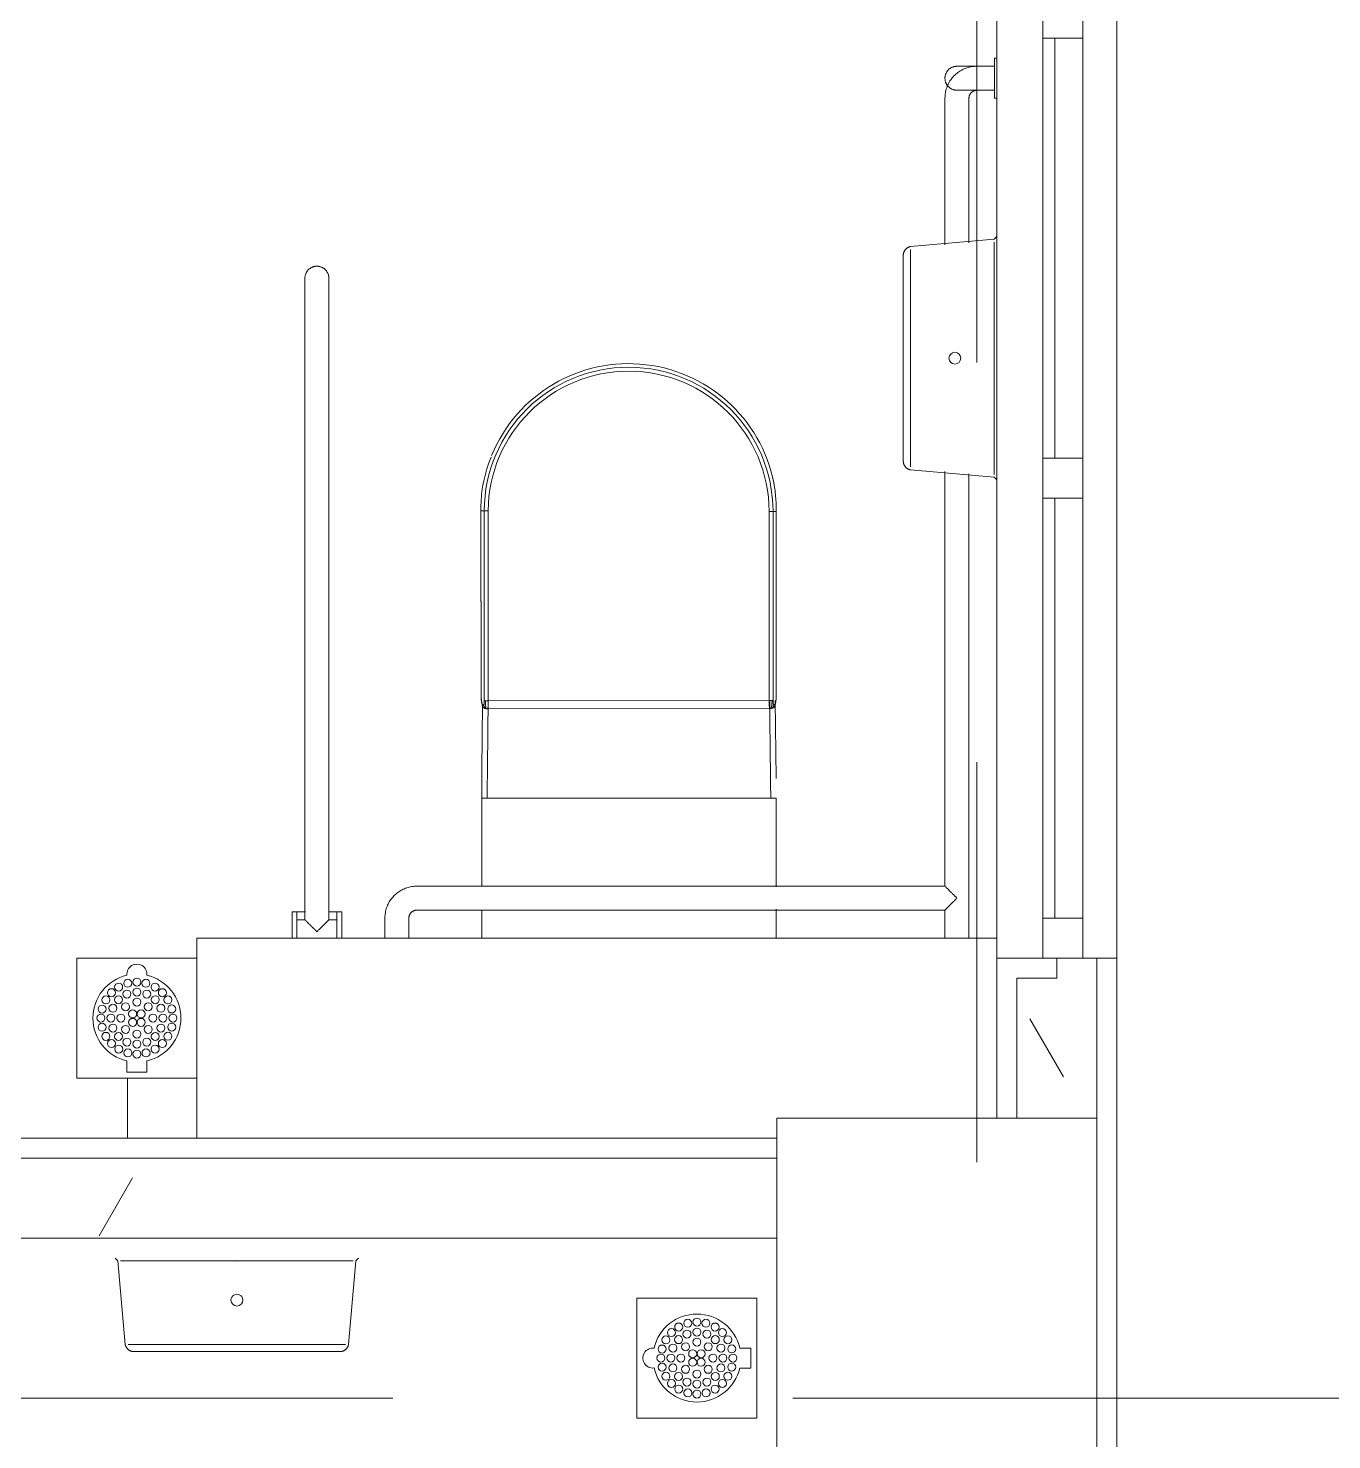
# Model space of a CAD drawing. Header units: millimetres. Extents: x 50620 to 404449, y -131543 to 97.
# Drawn here: x 325926 to 327556, y -113250 to -111486 of the extents above; entities that cross this region are included whole.
import ezdxf

# ---------------------------------------------------------------- set-up
doc = ezdxf.new("R2010")
doc.units = ezdxf.units.MM
doc.linetypes.add('IDA - Grid Line', pattern=[3500, 2000, -500, 500, -500])
for name, color, linetype, lineweight in [('A-_FLOR----_E', 8, 'Continuous', 9), ('A-_FLORPATT_H-1', 8, 'Continuous', 9), ('A-_FURT----_E', 8, 'Continuous', 9), ('A-_GENM----_M', 8, 'Continuous', 9), ('A-_GENM----_M-4', 8, 'Continuous', 9), ('A-_WALL----_E', 8, 'Continuous', 9), ('A-_WALL----_E-1', 8, 'Continuous', 18), ('A-_WALL----_H-2', 8, 'Continuous', 9), ('A-_WALLPRTN_E', 8, 'Continuous', 9), ('A-_WALLPRTN_E-1', 8, 'Continuous', 18), ('A-_WIND----_E', 8, 'Continuous', 9), ('M-_ARCHI', 8, 'Continuous', 5), ('M-_SANIFIXR_E', 8, 'Continuous', 9), ('S-_COLN----_E', 8, 'Continuous', 5), ('S-_COLN----_E-1', 8, 'Continuous', 5)]:
    doc.layers.add(name, color=color, linetype=linetype, lineweight=lineweight)
doc.layers.add('S-_ANOTGRID_E-1', color=9, linetype='IDA - Grid Line', lineweight=5, true_color=0x808080)
pattern_1 = [(6e-11, (102886.37, 38752.37), (1016, 254), [83.82, -678.18, 83.82, -678.18, -4064]), (6e-11, (102886.37, 38752.37), (1016, 254), [-1524, 83.82, -1440.18, 83.82, -678.18, -1778]), (6e-11, (102886.37, 38752.37), (1016, 254), [-3810, 83.82, -424.18, 83.82, -1186.18]), (120, (103267.37, 38879.37), (-727.97045, 752.8818), [83.82, -678.18, 83.82, -678.18, -4064]), (120, (103267.37, 38879.37), (-727.97045, 752.8818), [-1524, 83.82, -1440.18, 83.82, -678.18, -1778]), (120, (103267.37, 38879.37), (-727.97045, 752.8818), [-3810, 83.82, -424.18, 83.82, -1186.18]), (240, (103394.37, 39387.37), (-288.02955, -1006.8818), [83.82, -678.18, 83.82, -678.18, -4064]), (240, (103394.37, 39387.37), (-288.02955, -1006.8818), [-1524, 83.82, -1440.18, 83.82, -678.18, -1778]), (240, (103394.37, 39387.37), (-288.02955, -1006.8818), [-3810, 83.82, -424.18, 83.82, -1186.18])]

# ---------------------------------------------------------------- blocks, each defined once
blk = doc.blocks.new('IDA - Toilet Roll Holder - Jumbo - IDA - Toilet Roll Holder - Jumbo-V105-BLK 2 2ND STOREY PLAN')
at = {"layer": 'A-_FURT----_E'}
for p, q in [((0, 0), (0, 0)), ((0, 0), (0, 0)), ((-152.2, 0), (-148.7, -3.5)), ((-148.7, -3.5), (-139.5, -107.9)), ((0, -3.5), (-145.3, -3.5)), ((-136.8, -3), (-136.8, -3)), ((-60.5, -3.5), (0, -3.5)), ((0, -3.5), (60.5, -3.5)), ((145.2, -3.5), (0, -3.5)), ((136.8, -3), (136.8, -3)), ((139.5, -107.9), (148.7, -3.5)), ((148.7, -3.5), (152.2, 0)), ((-135.8, -107.9), (0, -107.9)), ((0, -107.9), (135.8, -107.9))]:
    blk.add_line(p, q, dxfattribs=at)
at = {"layer": 'A-_FURT----_E', "flags": 128}
for points in [[(-128.8, -117), (-129.2, -117), (-129.6, -117), (-130.1, -116.9), (-130.5, -116.9), (-130.9, -116.8), (-131.4, -116.7), (-131.8, -116.6), (-132.2, -116.4), (-132.6, -116.3), (-133, -116.1), (-133.4, -116), (-133.8, -115.8), (-134.2, -115.6), (-134.6, -115.3), (-134.9, -115.1), (-135.3, -114.8), (-135.6, -114.6), (-136, -114.3), (-136.3, -114), (-136.6, -113.7), (-136.9, -113.4), (-137.2, -113), (-137.5, -112.7), (-137.7, -112.3), (-138, -112), (-138.2, -111.6), (-138.4, -111.2), (-138.6, -110.8), (-138.8, -110.4), (-139, -110), (-139.1, -109.6), (-139.2, -109.2), (-139.4, -108.8), (-139.5, -108.3), (-139.5, -107.9)], [(0, -117), (-5.1, -117), (-10.3, -117), (-15.4, -117), (-20.5, -117), (-25.6, -117), (-30.6, -117), (-35.6, -117), (-40.5, -117), (-45.4, -117), (-50.1, -117), (-54.8, -117), (-59.5, -117), (-64, -117), (-68.4, -117), (-72.7, -117), (-76.9, -117), (-81, -117), (-84.9, -117), (-88.7, -117), (-92.4, -117), (-95.9, -117), (-99.2, -117), (-102.4, -117), (-105.5, -117), (-108.3, -117), (-111, -117), (-113.6, -117), (-115.9, -117), (-118, -117), (-120, -117), (-121.8, -117), (-123.3, -117), (-124.7, -117), (-125.9, -117), (-126.9, -117), (-127.7, -117), (-128.2, -117), (-128.6, -117), (-128.7, -117), (-128.8, -117)], [(-128.8, -117), (-128.6, -117), (-128.3, -117), (-127.8, -117), (-127.1, -117), (-126.2, -117), (-125.1, -117), (-123.7, -117), (-122.2, -117), (-120.5, -117), (-118.6, -117), (-116.5, -117), (-114.2, -117), (-111.7, -117), (-109.1, -117), (-106.3, -117), (-103.3, -117), (-100.1, -117), (-96.8, -117), (-93.3, -117), (-89.7, -117), (-85.9, -117), (-82, -117), (-78, -117), (-73.8, -117), (-69.6, -117), (-65.2, -117), (-60.7, -117), (-56.1, -117), (-51.4, -117), (-46.7, -117), (-41.8, -117), (-36.9, -117), (-32, -117), (-26.9, -117), (-21.9, -117), (-16.8, -117), (-11.7, -117), (-6.5, -117), (-1.4, -117), (0, -117)], [(0, -117), (5.1, -117), (10.3, -117), (15.4, -117), (20.5, -117), (25.6, -117), (30.6, -117), (35.6, -117), (40.5, -117), (45.4, -117), (50.1, -117), (54.8, -117), (59.5, -117), (64, -117), (68.4, -117), (72.7, -117), (76.9, -117), (81, -117), (84.9, -117), (88.7, -117), (92.4, -117), (95.9, -117), (99.2, -117), (102.4, -117), (105.5, -117), (108.3, -117), (111, -117), (113.6, -117), (115.9, -117), (118, -117), (120, -117), (121.8, -117), (123.3, -117), (124.7, -117), (125.9, -117), (126.9, -117), (127.7, -117), (128.2, -117), (128.6, -117), (128.7, -117), (128.8, -117)], [(128.8, -117), (128.6, -117), (128.3, -117), (127.8, -117), (127.1, -117), (126.2, -117), (125.1, -117), (123.7, -117), (122.2, -117), (120.5, -117), (118.6, -117), (116.5, -117), (114.2, -117), (111.7, -117), (109.1, -117), (106.3, -117), (103.3, -117), (100.1, -117), (96.8, -117), (93.3, -117), (89.7, -117), (85.9, -117), (82, -117), (78, -117), (73.8, -117), (69.6, -117), (65.2, -117), (60.7, -117), (56.1, -117), (51.4, -117), (46.7, -117), (41.8, -117), (36.9, -117), (32, -117), (26.9, -117), (21.9, -117), (16.8, -117), (11.7, -117), (6.5, -117), (1.4, -117), (0, -117)], [(139.5, -107.9), (139.5, -108.4), (139.4, -108.8), (139.2, -109.2), (139.1, -109.6), (138.9, -110.1), (138.8, -110.5), (138.6, -110.9), (138.4, -111.2), (138.2, -111.6), (137.9, -112), (137.7, -112.4), (137.4, -112.7), (137.2, -113.1), (136.9, -113.4), (136.6, -113.7), (136.3, -114), (135.9, -114.3), (135.6, -114.6), (135.3, -114.9), (134.9, -115.1), (134.5, -115.3), (134.2, -115.6), (133.8, -115.8), (133.4, -116), (133, -116.2), (132.6, -116.3), (132.2, -116.5), (131.7, -116.6), (131.3, -116.7), (130.9, -116.8), (130.5, -116.9), (130, -116.9), (129.6, -117), (129.1, -117), (128.8, -117)]]:
    blk.add_lwpolyline(points, dxfattribs=at)
at = {"layer": 'A-_FURT----_E'}
for start, end in [(360, 180), (180, 360)]:
    blk.add_arc((0, -52.6), 7.38, start, end, dxfattribs=at)
blk = doc.blocks.new('IDA_SaniSystem_Top - 250D x 50THK_1200HT-4714935-BLK 2 2ND STOREY PLAN')
at = {"layer": 'A-_GENM----_M'}
for p, q in [((544.7, 0), (-455.3, 0)), ((-455.3, 0), (-455.3, -250)), ((544.7, -225), (544.7, 0)), ((-455.3, -250), (269.7, -250))]:
    blk.add_line(p, q, dxfattribs=at)
blk = doc.blocks.new('WC- Wall Hung Handicap - IDA - WC- Wall Hung wo Tank 750-4714937-BLK 2 2ND STOREY PLAN')
at = {"layer": 'A-_GENM----_M'}
for p, q in [((184, 224.6), (183, 322.2)), ((-184, 200), (-184, 224.7)), ((-184, 200), (-177.2, 200)), ((-184, 200), (-184, 89.5)), ((-184, 200), (-184, 89.5)), ((-177.3, 200), (177.3, 200)), ((-120.5, 200), (-173.5, 200)), ((174.2, 200), (120.5, 200)), ((177.2, 200), (180.6, 200)), ((182, 200), (183.1, 200)), ((183.8, 200), (184, 200)), ((184, 200), (184, 89)), ((184, 200), (184, 89)), ((-184, 60.5), (-184, 25)), ((-184, 60.5), (-184, 25)), ((184, 61), (184, 25)), ((184, 61), (184, 25))]:
    blk.add_line(p, q, dxfattribs=at)
at = {"layer": 'A-_GENM----_M', "flags": 128}
for points in [[(-183.1, 318.1), (-183.9, 235.3), (-184, 224.6)], [(176, 321.9), (176.1, 306.7), (176.3, 288.9), (176.5, 271.1), (176.7, 253.3), (176.9, 235.6), (177, 217.8), (177.2, 200)], [(177.2, 200), (106.3, 200), (35.4, 200), (-35.4, 200), (-106.3, 200), (-177.2, 200)], [(-172.3, 200), (-167.5, 200), (-159.9, 200), (-149.5, 200), (-136.4, 200), (-120.5, 200)], [(120.5, 200), (136.4, 200), (149.5, 200), (159.9, 200), (167.5, 200), (172.3, 200)]]:
    blk.add_lwpolyline(points, dxfattribs=at)
at = {"layer": 'A-_GENM----_M'}
for points in [[(-176, 314.7), (-176, 317), (-176, 319.4), (-176, 321.7)], [(-182.5, 200), (-183, 200), (-183.7, 200), (-184, 200), (-184, 200)], [(181.5, 200), (180.9, 200), (179.5, 200), (178, 200), (177.2, 200)], [(184, 200), (184, 200), (183.9, 200), (183.8, 200)]]:
    blk.add_open_spline(points, degree=3, dxfattribs=at)
for points, knots in [([(-177.2, 200), (-177, 217.8), (-176.7, 247.4), (-176.3, 284.9), (-176.1, 304.6), (-176.1, 312.5)], [-1, -1, -1, -1, -0.6666667, -0.4444444, -0.2969533, -0.2969533, -0.2969533, -0.2969533]), ([(-177.2, 200), (-178.3, 200), (-179.8, 200), (-181.1, 200), (-181.5, 200)], [0, 0, 0, 0, 0.2857143, 0.4285714, 0.4285714, 0.4285714, 0.4285714])]:
    blk.add_open_spline(points, degree=3, knots=knots, dxfattribs=at)
at = {"layer": 'A-_GENM----_M-4'}
for p, q in [((-184.9, 562.7), (-184.8, 331.7)), ((-184.9, 559.3), (-184.7, 331.7)), ((-180.8, 321.7), (-181, 559.3)), ((-176, 559.3), (-175.8, 321.7)), ((180.1, 558.3), (175.2, 558.3)), ((175.3, 322), (175.2, 558.3)), ((180.1, 558.3), (180.3, 322)), ((184.2, 332), (184, 558.3)), ((184.2, 332), (184.1, 562)), ((-175.8, 321.7), (-180.8, 321.7)), ((-175.8, 321.7), (175.3, 322)), ((180.3, 322), (175.3, 322)), ((-182.9, 316.7), (-181.4, 316.7)), ((-177.9, 311.7), (177.4, 312)), ((-177.9, 311.7), (-176.5, 311.7)), ((-176.5, 311.7), (-177.9, 311.7)), ((-176.5, 311.7), (175.9, 312)), ((-176.5, 311.7), (175.9, 312)), ((175.9, 312), (177.4, 312)), ((177.4, 312), (175.9, 312)), ((180.9, 317), (182.4, 317))]:
    blk.add_line(p, q, dxfattribs=at)
at = {"layer": 'A-_GENM----_M-4', "flags": 128}
for points in [[(-181, 559.3), (-182.9, 559.3), (-184.9, 559.3)], [(180.1, 558.3), (182.1, 558.3), (184, 558.3)], [(-184.8, 331.7), (-184.7, 328.6), (-184.6, 326), (-184.5, 323.9), (-184.2, 320.5), (-183.9, 318.3), (-183.1, 315.6), (-182.2, 313.9), (-181.7, 313.3), (-181.1, 312.8), (-179.9, 312.1), (-178.9, 311.8), (-177.9, 311.7)], [(184.2, 332), (184.2, 328.9), (184.1, 326.3), (184, 324.1), (183.7, 320.7), (183.3, 318.6), (182.6, 315.8), (181.7, 314.1), (181.2, 313.5), (180.6, 313), (179.3, 312.3), (178.3, 312), (177.4, 312)]]:
    blk.add_lwpolyline(points, dxfattribs=at)
at = {"layer": 'A-_GENM----_M-4'}
for radius, start, end in [(185, 8.7915, 157.7325), (180.5, 0.0366, 179.6341), (175.6, 0.0366, 179.6285), (185, 158.3823, 171.2725)]:
    blk.add_arc((-0.4, 558.2), radius, start, end, dxfattribs=at)
for centre, start_param, end_param in [((-177.9, 316.7), 1.570796, 3.141593), ((-176.5, 316.7), 1.570796, 3.141593), ((175.9, 317), 3.141593, 4.712389), ((177.4, 317), 3.141593, 4.712389)]:
    blk.add_ellipse(centre, major_axis=(0, 5), ratio=0.992546, start_param=start_param, end_param=end_param, dxfattribs=at)
for points in [[(-183.3, 586.3), (-183.9, 581.8), (-184.8, 572.8), (-185, 563.8), (-184.9, 559.3)], [(184, 558.3), (184.1, 561.4), (184.1, 567.7), (183.5, 577.1), (182.8, 583.3), (182.4, 586.5)], [(-176, 559.3), (-176.6, 559.3), (-177.8, 559.3), (-179.4, 559.3), (-180.5, 559.3), (-180.9, 559.3), (-181, 559.3)], [(175.9, 312), (175.8, 312), (175.7, 312.5), (175.5, 314.7), (175.3, 318), (175.3, 320.6), (175.3, 322)]]:
    blk.add_open_spline(points, degree=3, dxfattribs=at)
for points, knots in [([(-184.7, 331.7), (-184.7, 329.5), (-184.6, 325.2), (-184.1, 320.2), (-183.5, 317.3), (-183.1, 316.7), (-182.9, 316.7)], [-1, -1, -1, -1, -0.722222, -0.444444, -0.222222, 0, 0, 0, 0]), ([(-181.4, 316.7), (-181.3, 316.7), (-181.2, 317), (-181, 317.9), (-180.9, 318.8), (-180.8, 320.1), (-180.8, 321.2), (-180.8, 321.7)], [-1, -1, -1, -1, -0.7, -0.55, -0.4, -0.2, 0, 0, 0, 0]), ([(-177.9, 311.7), (-178.2, 311.7), (-178.7, 313), (-179.3, 317.4), (-179.5, 320.7), (-179.5, 321.7)], [-1, -1, -1, -1, -0.7222222, -0.4444444, -0.3333333, -0.3333333, -0.3333333, -0.3333333]), ([(-175.8, 321.7), (-175.8, 320.4), (-175.9, 317.8), (-176, 315), (-176.1, 313.4), (-176.2, 312.4), (-176.3, 311.9), (-176.4, 311.7), (-176.5, 311.7)], [-1, -1, -1, -1, -0.75, -0.5, -0.375, -0.25, -0.125, 0, 0, 0, 0]), ([(179, 321.9), (178.9, 319.9), (178.6, 316.3), (178.1, 313.4), (177.7, 312.2), (177.5, 312), (177.4, 312)], [-0.6666667, -0.6666667, -0.6666667, -0.6666667, -0.4444444, -0.2222222, -0.1111111, 0, 0, 0, 0]), ([(180.3, 322), (180.3, 321.2), (180.3, 320), (180.4, 318.7), (180.5, 317.8), (180.7, 317.1), (180.8, 317), (180.9, 317)], [-1, -1, -1, -1, -0.7, -0.55, -0.4, -0.2, 0, 0, 0, 0]), ([(182.4, 317), (182.6, 317), (183.2, 317.9), (183.8, 321.7), (184.1, 326.7), (184.2, 330.2), (184.2, 332)], [-1, -1, -1, -1, -0.722222, -0.444444, -0.222222, 0, 0, 0, 0])]:
    blk.add_open_spline(points, degree=3, knots=knots, dxfattribs=at)
blk = doc.blocks.new('IDA - Grab Bar - Handicapped - IDA - Grab Bar - Handicapped-4714938-BLK 2 2ND STOREY PLAN')
at = {"layer": 'A-_FURT----_E'}
for p, q in [((-3, 1115), (-25, 1115)), ((-3, 1115), (-25, 1115)), ((-3, 1115), (-25, 1115)), ((0, 1125), (-3, 1125)), ((0, 1125), (-3, 1125)), ((-3, 1125), (-3, 1075)), ((-3, 1075), (-3, 1125)), ((-3, 1125), (-3, 1075)), ((-3, 1075), (-3, 1125)), ((0, 1125), (-3, 1125)), ((-3, 1125), (-3, 1075)), ((-3, 1075), (-3, 1125)), ((-3, 1115), (-3, 1113)), ((-3, 1113), (-3, 1115)), ((-3, 1113), (-3, 1100)), ((-3, 1113), (-3, 1113)), ((0, 1125), (0, 1075)), ((0, 1075), (0, 1125)), ((0, 1121.7), (0, 1078.3)), ((0, 1078.3), (0, 1121.7)), ((0, 1121.7), (0, 1078.3)), ((0, 1078.3), (0, 1121.7)), ((-3, 1100), (-3, 1110.6)), ((-3, 1100), (-3, 1110.6)), ((-3, 1110.6), (-3, 1100)), ((-3, 1110.6), (-3, 1089.4)), ((-3, 1089.4), (-3, 1110.6)), ((-3, 1100), (-3, 1087)), ((-3, 1089.4), (-3, 1100)), ((-3, 1100), (-3, 1089.4)), ((-3, 1089.4), (-3, 1100)), ((-25, 1085), (-3, 1085)), ((-25, 1085), (-3, 1085)), ((-25, 1085), (-3, 1085)), ((-3, 1087), (-3, 1087)), ((-3, 1087), (-3, 1085)), ((-3, 1085), (-3, 1087)), ((-65, 1075), (-65, 891.8)), ((-35, 894.4), (-35, 1075)), ((-3, 1075), (0, 1075)), ((-3, 1075), (0, 1075)), ((-3, 1075), (0, 1075)), ((-65, 608.2), (-65, 90)), ((-35, 25), (-35, 605.6)), ((-65, 90), (-725, 90)), ((-725, 60), (-65, 60)), ((-65, 60), (-65, 25)), ((-765, 50), (-765, 25)), ((-735, 25), (-735, 50))]:
    blk.add_line(p, q, dxfattribs=at)
at = {"layer": 'A-_FURT----_E', "flags": 128}
for points in [[(-65, 1100), (-65, 1100.6), (-65, 1101.2), (-64.9, 1101.8), (-64.8, 1102.4), (-64.7, 1103), (-64.6, 1103.6), (-64.4, 1104.1), (-64.2, 1104.7), (-64, 1105.3), (-63.8, 1105.8), (-63.6, 1106.4), (-63.3, 1106.9), (-63, 1107.5), (-62.7, 1108), (-62.4, 1108.5), (-62, 1109), (-61.7, 1109.4), (-61.3, 1109.9), (-60.9, 1110.3), (-60.5, 1110.8), (-60, 1111.2), (-59.6, 1111.6), (-59.1, 1111.9), (-58.6, 1112.3), (-58.1, 1112.6), (-57.6, 1112.9), (-57.1, 1113.2), (-56.5, 1113.5), (-56, 1113.8), (-55.4, 1114), (-54.9, 1114.2), (-54.3, 1114.4), (-53.7, 1114.5), (-53.1, 1114.7), (-52.5, 1114.8), (-52, 1114.9), (-51.4, 1114.9), (-50.8, 1115), (-50.2, 1115), (-50, 1115)], [(-25, 1115), (-26.6, 1115), (-28.2, 1114.9), (-29.8, 1114.7), (-31.4, 1114.5), (-32.9, 1114.2), (-34.5, 1113.9), (-36.1, 1113.4), (-37.6, 1113), (-39.1, 1112.4), (-40.6, 1111.8), (-42, 1111.2), (-43.5, 1110.5), (-44.9, 1109.7), (-46.2, 1108.9), (-47.6, 1108), (-48.9, 1107.1), (-50.2, 1106.1), (-51.4, 1105.1), (-52.6, 1104), (-53.7, 1102.9), (-54.8, 1101.7), (-55.8, 1100.5), (-56.8, 1099.2), (-57.8, 1097.9), (-58.7, 1096.6), (-59.5, 1095.2), (-60.3, 1093.9), (-61, 1092.4), (-61.7, 1091), (-62.3, 1089.5), (-62.8, 1088), (-63.3, 1086.5), (-63.7, 1084.9), (-64.1, 1083.4), (-64.4, 1081.8), (-64.7, 1080.2), (-64.8, 1078.6), (-64.9, 1077), (-65, 1075.4), (-65, 1075)], [(-25, 1115), (-26, 1115), (-27, 1115), (-28, 1115), (-29, 1115), (-30, 1115), (-30.9, 1115), (-31.9, 1115), (-32.9, 1115), (-33.8, 1115), (-34.7, 1115), (-35.6, 1115), (-36.5, 1115), (-37.4, 1115), (-38.3, 1115), (-39.1, 1115), (-39.9, 1115), (-40.7, 1115), (-41.5, 1115), (-42.2, 1115), (-42.9, 1115), (-43.6, 1115), (-44.3, 1115), (-44.9, 1115), (-45.5, 1115), (-46, 1115), (-46.6, 1115), (-47, 1115), (-47.5, 1115), (-47.9, 1115), (-48.3, 1115), (-48.6, 1115), (-49, 1115), (-49.2, 1115), (-49.4, 1115), (-49.6, 1115), (-49.8, 1115), (-49.9, 1115), (-50, 1115), (-50, 1115)], [(-50, 1115), (-50, 1115), (-49.9, 1115), (-49.8, 1115), (-49.7, 1115), (-49.5, 1115), (-49.3, 1115), (-49, 1115), (-48.7, 1115), (-48.4, 1115), (-48, 1115), (-47.6, 1115), (-47.2, 1115), (-46.7, 1115), (-46.2, 1115), (-45.6, 1115), (-45.1, 1115), (-44.4, 1115), (-43.8, 1115), (-43.1, 1115), (-42.4, 1115), (-41.7, 1115), (-40.9, 1115), (-40.1, 1115), (-39.3, 1115), (-38.5, 1115), (-37.7, 1115), (-36.8, 1115), (-35.9, 1115), (-35, 1115), (-34.1, 1115), (-33.1, 1115), (-32.2, 1115), (-31.2, 1115), (-30.2, 1115), (-29.2, 1115), (-28.3, 1115), (-27.3, 1115), (-26.3, 1115), (-25.3, 1115), (-25, 1115)], [(-50, 1085), (-50.6, 1085), (-51.2, 1085), (-51.8, 1085.1), (-52.4, 1085.2), (-53, 1085.3), (-53.6, 1085.4), (-54.1, 1085.6), (-54.7, 1085.8), (-55.3, 1086), (-55.8, 1086.2), (-56.4, 1086.4), (-56.9, 1086.7), (-57.5, 1087), (-58, 1087.3), (-58.5, 1087.6), (-59, 1088), (-59.4, 1088.3), (-59.9, 1088.7), (-60.3, 1089.1), (-60.8, 1089.5), (-61.2, 1090), (-61.6, 1090.4), (-61.9, 1090.9), (-62.3, 1091.4), (-62.6, 1091.9), (-62.9, 1092.4), (-63.2, 1092.9), (-63.5, 1093.5), (-63.8, 1094), (-64, 1094.6), (-64.2, 1095.1), (-64.4, 1095.7), (-64.5, 1096.3), (-64.7, 1096.9), (-64.8, 1097.5), (-64.9, 1098), (-64.9, 1098.6), (-65, 1099.2), (-65, 1099.8), (-65, 1100)], [(-50, 1085), (-50, 1085), (-49.9, 1085), (-49.8, 1085), (-49.7, 1085), (-49.5, 1085), (-49.3, 1085), (-49, 1085), (-48.7, 1085), (-48.4, 1085), (-48, 1085), (-47.6, 1085), (-47.2, 1085), (-46.7, 1085), (-46.2, 1085), (-45.6, 1085), (-45.1, 1085), (-44.4, 1085), (-43.8, 1085), (-43.1, 1085), (-42.4, 1085), (-41.7, 1085), (-40.9, 1085), (-40.1, 1085), (-39.3, 1085), (-38.5, 1085), (-37.7, 1085), (-36.8, 1085), (-35.9, 1085), (-35, 1085), (-34.1, 1085), (-33.1, 1085), (-32.2, 1085), (-31.2, 1085), (-30.2, 1085), (-29.2, 1085), (-28.3, 1085), (-27.3, 1085), (-26.3, 1085), (-25.3, 1085), (-25, 1085)], [(-25, 1085), (-26, 1085), (-27, 1085), (-28, 1085), (-29, 1085), (-30, 1085), (-30.9, 1085), (-31.9, 1085), (-32.9, 1085), (-33.8, 1085), (-34.7, 1085), (-35.6, 1085), (-36.5, 1085), (-37.4, 1085), (-38.3, 1085), (-39.1, 1085), (-39.9, 1085), (-40.7, 1085), (-41.5, 1085), (-42.2, 1085), (-42.9, 1085), (-43.6, 1085), (-44.3, 1085), (-44.9, 1085), (-45.5, 1085), (-46, 1085), (-46.6, 1085), (-47, 1085), (-47.5, 1085), (-47.9, 1085), (-48.3, 1085), (-48.6, 1085), (-49, 1085), (-49.2, 1085), (-49.4, 1085), (-49.6, 1085), (-49.8, 1085), (-49.9, 1085), (-50, 1085), (-50, 1085)], [(-35, 1075), (-35, 1075.4), (-35, 1075.8), (-34.9, 1076.2), (-34.9, 1076.6), (-34.8, 1077), (-34.7, 1077.4), (-34.6, 1077.8), (-34.5, 1078.1), (-34.4, 1078.5), (-34.2, 1078.9), (-34, 1079.3), (-33.9, 1079.6), (-33.7, 1080), (-33.5, 1080.3), (-33.3, 1080.6), (-33, 1081), (-32.8, 1081.3), (-32.5, 1081.6), (-32.2, 1081.9), (-32, 1082.2), (-31.7, 1082.4), (-31.4, 1082.7), (-31.1, 1083), (-30.7, 1083.2), (-30.4, 1083.4), (-30.1, 1083.6), (-29.7, 1083.8), (-29.4, 1084), (-29, 1084.2), (-28.6, 1084.3), (-28.2, 1084.5), (-27.9, 1084.6), (-27.5, 1084.7), (-27.1, 1084.8), (-26.7, 1084.9), (-26.3, 1084.9), (-25.9, 1085), (-25.5, 1085), (-25.1, 1085), (-25, 1085)], [(-725, 90), (-726.6, 90), (-728.2, 89.9), (-729.8, 89.7), (-731.4, 89.5), (-732.9, 89.2), (-734.5, 88.9), (-736.1, 88.4), (-737.6, 88), (-739.1, 87.4), (-740.6, 86.8), (-742, 86.2), (-743.5, 85.5), (-744.9, 84.7), (-746.2, 83.9), (-747.6, 83), (-748.9, 82.1), (-750.2, 81.1), (-751.4, 80.1), (-752.6, 79), (-753.7, 77.9), (-754.8, 76.7), (-755.8, 75.5), (-756.8, 74.2), (-757.8, 72.9), (-758.7, 71.6), (-759.5, 70.2), (-760.3, 68.9), (-761, 67.4), (-761.7, 66), (-762.3, 64.5), (-762.8, 63), (-763.3, 61.5), (-763.7, 59.9), (-764.1, 58.4), (-764.4, 56.8), (-764.7, 55.2), (-764.8, 53.6), (-764.9, 52), (-765, 50.4), (-765, 50)], [(-735, 50), (-735, 50.4), (-735, 50.8), (-734.9, 51.2), (-734.9, 51.6), (-734.8, 52), (-734.7, 52.4), (-734.6, 52.8), (-734.5, 53.1), (-734.4, 53.5), (-734.2, 53.9), (-734, 54.3), (-733.9, 54.6), (-733.7, 55), (-733.5, 55.3), (-733.3, 55.6), (-733, 56), (-732.8, 56.3), (-732.5, 56.6), (-732.2, 56.9), (-732, 57.2), (-731.7, 57.4), (-731.4, 57.7), (-731.1, 58), (-730.7, 58.2), (-730.4, 58.4), (-730.1, 58.6), (-729.7, 58.8), (-729.4, 59), (-729, 59.2), (-728.6, 59.3), (-728.2, 59.5), (-727.9, 59.6), (-727.5, 59.7), (-727.1, 59.8), (-726.7, 59.9), (-726.3, 59.9), (-725.9, 60), (-725.5, 60), (-725.1, 60), (-725, 60)]]:
    blk.add_lwpolyline(points, dxfattribs=at)
at = {"layer": 'A-_FURT----_E'}
for points, knots in [([(-65, 90), (-65, 90), (-64.9, 89.9), (-64.7, 89.7), (-64.5, 89.5), (-64.2, 89.2), (-63.8, 88.8), (-63.4, 88.4), (-63, 88), (-62.5, 87.5), (-61.8, 86.8), (-61.1, 86.1), (-60.3, 85.3), (-59.7, 84.7), (-59.1, 84.1), (-58.4, 83.4), (-57.8, 82.7), (-56.9, 81.9), (-55.3, 80.3), (-52.9, 77.9), (-51, 76), (-50, 75)], [-1, -1, -1, -1, -0.928571, -0.892857, -0.857143, -0.821429, -0.785714, -0.75, -0.714286, -0.678571, -0.642857, -0.571429, -0.535714, -0.5, -0.464286, -0.428571, -0.392857, -0.357143, -0.285714, -0.142857, 0, 0, 0, 0]), ([(-50, 75), (-51, 74), (-52.9, 72.1), (-55.3, 69.7), (-56.9, 68.1), (-57.8, 67.3), (-58.4, 66.6), (-59.1, 65.9), (-59.7, 65.3), (-60.3, 64.7), (-60.9, 64.1), (-61.5, 63.5), (-62, 63), (-62.5, 62.5), (-63, 62), (-63.4, 61.6), (-63.8, 61.2), (-64.2, 60.8), (-64.5, 60.5), (-64.7, 60.3), (-64.9, 60.1), (-65, 60), (-65, 60)], [-1, -1, -1, -1, -0.857143, -0.714286, -0.642857, -0.607143, -0.571429, -0.535714, -0.5, -0.464286, -0.428571, -0.392857, -0.357143, -0.321429, -0.285714, -0.25, -0.214286, -0.178571, -0.142857, -0.107143, -0.071429, 0, 0, 0, 0])]:
    blk.add_open_spline(points, degree=3, knots=knots, dxfattribs=at)
blk = doc.blocks.new('IDA - Toilet Roll Holder - Jumbo - IDA - Toilet Roll Holder - Jumbo-V109-BLK 2 2ND STOREY PLAN')
at = {"layer": 'A-_FURT----_E'}
for p, q in [((-139.5, 107.9), (-148.7, 3.5)), ((0, 107.9), (-135.8, 107.9)), ((135.8, 107.9), (0, 107.9)), ((148.7, 3.5), (139.5, 107.9)), ((-148.7, 3.5), (-152.2, 0)), ((-145.3, 3.5), (0, 3.5)), ((-136.8, 3), (-136.8, 3)), ((0, 3.5), (-60.5, 3.5)), ((0, 3.5), (145.2, 3.5)), ((60.5, 3.5), (0, 3.5)), ((136.8, 3), (136.8, 3)), ((152.2, 0), (148.7, 3.5)), ((0, 0), (-150.7, 0)), ((-150.7, 0), (0, 0)), ((0, 0), (150.7, 0)), ((150.7, 0), (0, 0))]:
    blk.add_line(p, q, dxfattribs=at)
at = {"layer": 'A-_FURT----_E', "flags": 128}
for points in [[(-139.5, 107.9), (-139.5, 108.4), (-139.4, 108.8), (-139.2, 109.2), (-139.1, 109.6), (-138.9, 110.1), (-138.8, 110.5), (-138.6, 110.9), (-138.4, 111.2), (-138.2, 111.6), (-137.9, 112), (-137.7, 112.4), (-137.4, 112.7), (-137.2, 113.1), (-136.9, 113.4), (-136.6, 113.7), (-136.3, 114), (-135.9, 114.3), (-135.6, 114.6), (-135.3, 114.9), (-134.9, 115.1), (-134.5, 115.3), (-134.2, 115.6), (-133.8, 115.8), (-133.4, 116), (-133, 116.2), (-132.6, 116.3), (-132.2, 116.5), (-131.7, 116.6), (-131.3, 116.7), (-130.9, 116.8), (-130.5, 116.9), (-130, 116.9), (-129.6, 117), (-129.1, 117), (-128.8, 117)], [(0, 117), (-5.1, 117), (-10.3, 117), (-15.4, 117), (-20.5, 117), (-25.6, 117), (-30.6, 117), (-35.6, 117), (-40.5, 117), (-45.4, 117), (-50.1, 117), (-54.8, 117), (-59.5, 117), (-64, 117), (-68.4, 117), (-72.7, 117), (-76.9, 117), (-81, 117), (-84.9, 117), (-88.7, 117), (-92.4, 117), (-95.9, 117), (-99.2, 117), (-102.4, 117), (-105.5, 117), (-108.3, 117), (-111, 117), (-113.6, 117), (-115.9, 117), (-118, 117), (-120, 117), (-121.8, 117), (-123.3, 117), (-124.7, 117), (-125.9, 117), (-126.9, 117), (-127.7, 117), (-128.2, 117), (-128.6, 117), (-128.7, 117), (-128.8, 117)], [(-128.8, 117), (-128.6, 117), (-128.3, 117), (-127.8, 117), (-127.1, 117), (-126.2, 117), (-125.1, 117), (-123.7, 117), (-122.2, 117), (-120.5, 117), (-118.6, 117), (-116.5, 117), (-114.2, 117), (-111.7, 117), (-109.1, 117), (-106.3, 117), (-103.3, 117), (-100.1, 117), (-96.8, 117), (-93.3, 117), (-89.7, 117), (-85.9, 117), (-82, 117), (-78, 117), (-73.8, 117), (-69.6, 117), (-65.2, 117), (-60.7, 117), (-56.1, 117), (-51.4, 117), (-46.7, 117), (-41.8, 117), (-36.9, 117), (-32, 117), (-26.9, 117), (-21.9, 117), (-16.8, 117), (-11.7, 117), (-6.5, 117), (-1.4, 117), (0, 117)], [(0, 117), (5.1, 117), (10.3, 117), (15.4, 117), (20.5, 117), (25.6, 117), (30.6, 117), (35.6, 117), (40.5, 117), (45.4, 117), (50.1, 117), (54.8, 117), (59.5, 117), (64, 117), (68.4, 117), (72.7, 117), (76.9, 117), (81, 117), (84.9, 117), (88.7, 117), (92.4, 117), (95.9, 117), (99.2, 117), (102.4, 117), (105.5, 117), (108.3, 117), (111, 117), (113.6, 117), (115.9, 117), (118, 117), (120, 117), (121.8, 117), (123.3, 117), (124.7, 117), (125.9, 117), (126.9, 117), (127.7, 117), (128.2, 117), (128.6, 117), (128.7, 117), (128.8, 117)], [(128.8, 117), (128.6, 117), (128.3, 117), (127.8, 117), (127.1, 117), (126.2, 117), (125.1, 117), (123.7, 117), (122.2, 117), (120.5, 117), (118.6, 117), (116.5, 117), (114.2, 117), (111.7, 117), (109.1, 117), (106.3, 117), (103.3, 117), (100.1, 117), (96.8, 117), (93.3, 117), (89.7, 117), (85.9, 117), (82, 117), (78, 117), (73.8, 117), (69.6, 117), (65.2, 117), (60.7, 117), (56.1, 117), (51.4, 117), (46.7, 117), (41.8, 117), (36.9, 117), (32, 117), (26.9, 117), (21.9, 117), (16.8, 117), (11.7, 117), (6.5, 117), (1.4, 117), (0, 117)], [(128.8, 117), (129.2, 117), (129.6, 117), (130.1, 116.9), (130.5, 116.9), (130.9, 116.8), (131.4, 116.7), (131.8, 116.6), (132.2, 116.4), (132.6, 116.3), (133, 116.1), (133.4, 116), (133.8, 115.8), (134.2, 115.6), (134.6, 115.3), (134.9, 115.1), (135.3, 114.8), (135.6, 114.6), (136, 114.3), (136.3, 114), (136.6, 113.7), (136.9, 113.4), (137.2, 113), (137.5, 112.7), (137.7, 112.3), (138, 112), (138.2, 111.6), (138.4, 111.2), (138.6, 110.8), (138.8, 110.4), (139, 110), (139.1, 109.6), (139.2, 109.2), (139.4, 108.8), (139.5, 108.3), (139.5, 107.9)]]:
    blk.add_lwpolyline(points, dxfattribs=at)
at = {"layer": 'A-_FURT----_E'}
for start, end in [(360, 180), (180, 360)]:
    blk.add_arc((0, 52.6), 7.38, start, end, dxfattribs=at)
blk = doc.blocks.new('IDA - Grab Bar - Drop Down - IDA - Grab Bar - Drop Down-4714939-BLK 2 2ND STOREY PLAN')
at = {"layer": 'A-_FURT----_E'}
for p, q in [((-15, 750), (-15, 48)), ((15, 48), (15, 750)), ((-31, 58), (-25, 58)), ((-31, 58), (-31, 25)), ((-25, 58), (-14.4, 58)), ((-25, 58), (-25, 25)), ((-25, 25), (-25, 57.4)), ((14.4, 58), (25, 58)), ((25, 58), (31, 58)), ((25, 58), (25, 25)), ((25, 57.4), (25, 25)), ((31, 58), (31, 25)), ((-15, 48), (-25, 48)), ((-25, 43.6), (-25, 25.5)), ((-25, 25.5), (-25, 43.6)), ((25, 48), (15, 48)), ((25, 43.6), (25, 25.5)), ((25, 25.5), (25, 43.6))]:
    blk.add_line(p, q, dxfattribs=at)
at = {"layer": 'A-_FURT----_E', "flags": 128}
for points in [[(-15, 850), (-15, 850.6), (-15, 851.2), (-14.9, 851.8), (-14.8, 852.4), (-14.7, 853), (-14.6, 853.6), (-14.4, 854.1), (-14.2, 854.7), (-14, 855.3), (-13.8, 855.8), (-13.6, 856.4), (-13.3, 856.9), (-13, 857.5), (-12.7, 858), (-12.4, 858.5), (-12, 859), (-11.7, 859.4), (-11.3, 859.9), (-10.9, 860.3), (-10.5, 860.8), (-10, 861.2), (-9.6, 861.6), (-9.1, 861.9), (-8.6, 862.3), (-8.1, 862.6), (-7.6, 862.9), (-7.1, 863.2), (-6.5, 863.5), (-6, 863.8), (-5.4, 864), (-4.9, 864.2), (-4.3, 864.4), (-3.7, 864.5), (-3.1, 864.7), (-2.5, 864.8), (-2, 864.9), (-1.4, 864.9), (-0.8, 865), (-0.2, 865), (0, 865)], [(0, 865), (0.6, 865), (1.2, 865), (1.8, 864.9), (2.4, 864.8), (3, 864.7), (3.6, 864.6), (4.1, 864.4), (4.7, 864.2), (5.3, 864), (5.8, 863.8), (6.4, 863.6), (6.9, 863.3), (7.5, 863), (8, 862.7), (8.5, 862.4), (9, 862), (9.4, 861.7), (9.9, 861.3), (10.3, 860.9), (10.8, 860.5), (11.2, 860), (11.6, 859.6), (11.9, 859.1), (12.3, 858.6), (12.6, 858.1), (12.9, 857.6), (13.2, 857.1), (13.5, 856.5), (13.8, 856), (14, 855.4), (14.2, 854.9), (14.4, 854.3), (14.5, 853.7), (14.7, 853.1), (14.8, 852.5), (14.9, 852), (14.9, 851.4), (15, 850.8), (15, 850.2), (15, 850)], [(-15, 750), (-15, 754), (-15, 758), (-15, 762), (-15, 765.9), (-15, 769.9), (-15, 773.8), (-15, 777.6), (-15, 781.5), (-15, 785.2), (-15, 788.9), (-15, 792.6), (-15, 796.2), (-15, 799.7), (-15, 803.1), (-15, 806.5), (-15, 809.7), (-15, 812.9), (-15, 815.9), (-15, 818.9), (-15, 821.7), (-15, 824.5), (-15, 827.1), (-15, 829.6), (-15, 831.9), (-15, 834.1), (-15, 836.2), (-15, 838.2), (-15, 840), (-15, 841.7), (-15, 843.2), (-15, 844.6), (-15, 845.8), (-15, 846.9), (-15, 847.8), (-15, 848.5), (-15, 849.1), (-15, 849.6), (-15, 849.9), (-15, 850), (-15, 850)], [(-15, 850), (-15, 849.9), (-15, 849.7), (-15, 849.3), (-15, 848.7), (-15, 848), (-15, 847.1), (-15, 846.1), (-15, 844.9), (-15, 843.6), (-15, 842.1), (-15, 840.5), (-15, 838.7), (-15, 836.8), (-15, 834.7), (-15, 832.5), (-15, 830.2), (-15, 827.8), (-15, 825.2), (-15, 822.5), (-15, 819.7), (-15, 816.7), (-15, 813.7), (-15, 810.6), (-15, 807.4), (-15, 804), (-15, 800.6), (-15, 797.1), (-15, 793.6), (-15, 789.9), (-15, 786.2), (-15, 782.5), (-15, 778.7), (-15, 774.8), (-15, 770.9), (-15, 767), (-15, 763), (-15, 759.1), (-15, 755.1), (-15, 751.1), (-15, 750)], [(15, 750), (15, 754), (15, 758), (15, 762), (15, 765.9), (15, 769.9), (15, 773.8), (15, 777.6), (15, 781.5), (15, 785.2), (15, 788.9), (15, 792.6), (15, 796.2), (15, 799.7), (15, 803.1), (15, 806.5), (15, 809.7), (15, 812.9), (15, 815.9), (15, 818.9), (15, 821.7), (15, 824.5), (15, 827.1), (15, 829.6), (15, 831.9), (15, 834.1), (15, 836.2), (15, 838.2), (15, 840), (15, 841.7), (15, 843.2), (15, 844.6), (15, 845.8), (15, 846.9), (15, 847.8), (15, 848.5), (15, 849.1), (15, 849.6), (15, 849.9), (15, 850), (15, 850)], [(15, 850), (15, 849.9), (15, 849.7), (15, 849.3), (15, 848.7), (15, 848), (15, 847.1), (15, 846.1), (15, 844.9), (15, 843.6), (15, 842.1), (15, 840.5), (15, 838.7), (15, 836.8), (15, 834.7), (15, 832.5), (15, 830.2), (15, 827.8), (15, 825.2), (15, 822.5), (15, 819.7), (15, 816.7), (15, 813.7), (15, 810.6), (15, 807.4), (15, 804), (15, 800.6), (15, 797.1), (15, 793.6), (15, 789.9), (15, 786.2), (15, 782.5), (15, 778.7), (15, 774.8), (15, 770.9), (15, 767), (15, 763), (15, 759.1), (15, 755.1), (15, 751.1), (15, 750)]]:
    blk.add_lwpolyline(points, dxfattribs=at)
at = {"layer": 'A-_FURT----_E'}
for points, knots in [([(-15, 48), (-15, 48), (-14.9, 47.9), (-14.7, 47.7), (-14.5, 47.5), (-14.2, 47.2), (-13.8, 46.8), (-13.4, 46.4), (-13, 46), (-12.5, 45.5), (-12, 45), (-11.5, 44.5), (-10.9, 43.9), (-10.3, 43.3), (-9.5, 42.5), (-8.6, 41.6), (-7.7, 40.8), (-6.9, 39.9), (-5.3, 38.3), (-2.9, 35.9), (-1, 34), (0, 33)], [0, 0, 0, 0, 0.071429, 0.107143, 0.142857, 0.178571, 0.214286, 0.25, 0.285714, 0.321429, 0.357143, 0.392857, 0.428571, 0.464286, 0.5, 0.571429, 0.607143, 0.642857, 0.714286, 0.857143, 1, 1, 1, 1]), ([(0, 33), (1, 34), (2.9, 35.9), (5.3, 38.3), (6.9, 39.9), (7.7, 40.8), (8.4, 41.4), (9.1, 42.1), (9.7, 42.7), (10.3, 43.3), (10.9, 43.9), (11.5, 44.5), (12, 45), (12.5, 45.5), (13, 46), (13.4, 46.4), (13.8, 46.8), (14.2, 47.2), (14.5, 47.5), (14.7, 47.7), (14.9, 47.9), (15, 48), (15, 48)], [0, 0, 0, 0, 0.142857, 0.285714, 0.357143, 0.392857, 0.428571, 0.464286, 0.5, 0.535714, 0.571429, 0.607143, 0.642857, 0.678571, 0.714286, 0.75, 0.785714, 0.821429, 0.857143, 0.892857, 0.928571, 1, 1, 1, 1])]:
    blk.add_open_spline(points, degree=3, knots=knots, dxfattribs=at)
blk = doc.blocks.new('IDA - Rectangle Column - 400 x 700-6230627-BLK 2 2ND STOREY PLAN')
at = {"layer": 'S-_COLN----_E-1'}
for p, q in [((200, 350), (-200, 350)), ((-200, 350), (-200, -350)), ((200, -350), (200, 350)), ((-200, -350), (200, -350))]:
    blk.add_line(p, q, dxfattribs=at)
blk = doc.blocks.new('IDA - Floor Trap Cover - Floor Trap Cover-4918522-BLK 2 2ND STOREY PLAN')
at = {"layer": 'M-_SANIFIXR_E'}
for p, q in [((75, 75), (-75, 75)), ((-75, 75), (-75, -75)), ((75, -75), (75, 75)), ((-12.5, -53.6), (-12.5, -67.5)), ((-12.5, -67.5), (12.5, -67.5)), ((12.5, -67.5), (12.5, -53.6)), ((-75, -75), (75, -75))]:
    blk.add_line(p, q, dxfattribs=at)
for centre in [(-31.8, 31.8), (-22.8, 38.8), (-11.4, 43.5), (0, 45), (0, 32.5), (11.3, 43.5), (22.7, 38.8), (31.8, 31.8), (-38.8, 22.7), (-23, 23), (-14.1, 14.1), (-12.4, 30), (0, 20), (12.4, 30), (14.1, 14.1), (23, 23), (38.8, 22.8), (-45, 0), (-43.5, 11.3), (-32.5, 0), (-30, 12.4), (-20, 0), (-5.3, 5.3), (5.3, 5.3), (20, 0), (30, 12.4), (32.5, 0), (43.5, 11.4), (45, 0), (-43.5, -11.4), (-30, -12.4), (-14.1, -14.1), (-5.3, -5.3), (0, -20), (5.3, -5.3), (14.1, -14.1), (30, -12.4), (43.5, -11.3), (-38.8, -22.8), (-31.8, -31.8), (-23, -23), (-22.7, -38.8), (-12.4, -30), (0, -32.5), (12.4, -30), (22.8, -38.8), (23, -23), (31.8, -31.8), (38.8, -22.7), (-11.3, -43.5), (0, -45), (11.4, -43.5)]:
    blk.add_circle(centre, 5, dxfattribs=at)
for centre, radius, start, end in [((0, 0), 55, 103.05, 256.8634), ((0, 55), 12.5, 353.475, 186.525), ((0, 0), 55, 283.1366, 76.95)]:
    blk.add_arc(centre, radius, start, end, dxfattribs=at)
blk = doc.blocks.new('IDA - Louver w Top Hung  - 2 Panels - 1200L X 1500H - B3-AW01-5301240-BLK 2 2ND STOREY PLAN')
at = {"layer": 'A-_WIND----_E'}
for p, q in [((-550, 25), (-600, 25)), ((-600, 25), (-600, -25)), ((-550, -10), (-550, 25)), ((-550, 25), (-25, 25)), ((-550, -25), (-550, 25)), ((550, 25), (-550, 25)), ((-550, -25), (-550, 25)), ((-550, 25), (-550, -25)), ((-550, 25), (550, 25)), ((-500, 25), (-75, 25)), ((-25, 25), (-25, -10)), ((25, 25), (-25, 25)), ((-25, 25), (-25, -25)), ((25, 25), (-25, 25)), ((25, -10), (25, 25)), ((25, 25), (550, 25)), ((25, -25), (25, 25)), ((75, 25), (500, 25)), ((550, 25), (550, -10)), ((550, 25), (550, -25)), ((600, 25), (550, 25)), ((550, 25), (550, -25)), ((550, 25), (550, -25)), ((600, -25), (600, 25)), ((-25, -10), (-550, -10)), ((-75, -10), (-500, -10)), ((550, -10), (25, -10)), ((500, -10), (75, -10)), ((-600, -25), (-550, -25)), ((-550, -25), (550, -25)), ((550, -25), (-550, -25)), ((-25, -25), (25, -25)), ((-25, -25), (25, -25)), ((550, -25), (600, -25))]:
    blk.add_line(p, q, dxfattribs=at)
blk = doc.blocks.new('ARCHI 2ND_2024 09 11')
at = {"layer": 'A-_FLORPATT_H-1', "lineweight": 5}
h = blk.add_hatch(dxfattribs=at)
h.set_pattern_fill('FP_48', color=8, style=0, pattern_type=2)
h.set_pattern_definition([(270, (-238850, -250400), (300, 3e-10), []), (6e-11, (-238850, -250400), (-3e-10, 300), [])])
h.paths.add_polyline_path([(-59050, -84875), (-58900, -84875), (-58900, -84800), (-59000, -84800), (-59000, -84725), (-59050, -84725), (-59050, -84800)])
h = blk.add_hatch(dxfattribs=at)
h.set_pattern_fill('FP_44', color=8, style=0, pattern_type=2)
h.set_pattern_definition([(270, (-239800, -252175), (300, 3e-10), []), (6e-11, (-239800, -252175), (-3e-10, 300), [])])
h.paths.add_polyline_path([(-58138.8, -85175), (-58125, -85175), (-58125, -85025), (-58225, -85025), (-58225, -85075), (-58150, -85075), (-58150, -85175)])
at = {"layer": 'A-_WALL----_H-2', "lineweight": 5}
h = blk.add_hatch(dxfattribs=at)
h.set_pattern_fill('FP_3', color=8, style=0, pattern_type=2)
h.set_pattern_definition(pattern_1)
h.paths.add_polyline_path([(-57825, -84850), (-57725, -84850), (-57725, -84650), (-57775, -84650), (-57775, -84675), (-57825, -84675), (-57825, -84845.6)])
h.paths.add_polyline_path([(-57775, -83450), (-57725, -83450), (-57725, -82375), (-57825, -82375), (-57825, -83425), (-57775, -83425)])
h = blk.add_hatch(dxfattribs=at)
h.set_pattern_fill('FP_3', color=8, style=0, pattern_type=2)
h.set_pattern_definition(pattern_1)
h.paths.add_polyline_path([(-58125, -85000), (-58125, -84900), (-60175, -84900), (-60175, -85000), (-58177.3, -85000)])
at = {"layer": 'A-_FLOR----_E', "color": 8, "lineweight": 5}
for p, q in [((-59000, -84725), (-59000, -84650)), ((-59000, -84650), (-58850, -84650)), ((-58850, -84650), (-58850, -84800)), ((-57725, -84650), (-57725, -84850)), ((-59000, -84800), (-59000, -84725)), ((-58900, -84800), (-59000, -84800)), ((-58850, -84800), (-58900, -84800)), ((-57725, -84850), (-57725, -84875)), ((-57725, -84875), (-57725, -85750)), ((-58300, -85225), (-58300, -85075)), ((-58300, -85075), (-58225, -85075)), ((-58225, -85075), (-58150, -85075)), ((-58150, -85075), (-58150, -85175)), ((-58150, -85175), (-58150, -85225)), ((-58150, -85225), (-58300, -85225))]:
    blk.add_line(p, q, dxfattribs=at)
at = {"layer": 'A-_WALL----_E', "color": 8, "lineweight": 5}
for p, q in [((-57850, -84650), (-57850, -83450)), ((-57700, -83450), (-57700, -84650)), ((-57700, -84650), (-57850, -84650)), ((-57775, -84675), (-57775, -84650)), ((-57725, -84650), (-57725, -84850)), ((-57825, -84675), (-57825, -84850)), ((-57775, -84675), (-57825, -84675)), ((-57725, -84850), (-57725, -85550)), ((-60075, -84900), (-58125, -84900))]:
    blk.add_line(p, q, dxfattribs=at)
at = {"layer": 'A-_WALL----_E-1', "color": 8, "lineweight": 5}
for p, q in [((-57700, -84650), (-57850, -84650)), ((-57850, -84650), (-57850, -84850)), ((-57700, -84850), (-57700, -84650)), ((-57850, -84850), (-57725, -84850)), ((-57700, -85750), (-57700, -84850))]:
    blk.add_line(p, q, dxfattribs=at)
at = {"layer": 'A-_WALLPRTN_E', "color": 8, "lineweight": 5}
for p, q in [((-58125, -84900), (-58125, -84875)), ((-58125, -85000), (-58125, -84900))]:
    blk.add_line(p, q, dxfattribs=at)
at = {"layer": 'A-_WALLPRTN_E-1', "color": 8, "lineweight": 5}
for p, q in [((-58125, -84875), (-59282.4, -84875)), ((-60175, -85000), (-58125, -85000))]:
    blk.add_line(p, q, dxfattribs=at)
at = {"layer": 'S-_ANOTGRID_E-1', "color": 8, "lineweight": 5}
for p, q in [((-57875, 26594.8), (-57875, -93697.5)), ((-72105.2, -85200), (-40813.8, -85200))]:
    blk.add_line(p, q, dxfattribs=at)
at = {"layer": 'A-_FURT----_E', "color": 8, "lineweight": 5}
for name, p in [('IDA - Grab Bar - Handicapped - IDA - Grab Bar - Handicapped-4714938-BLK 2 2ND STOREY PLAN', (-57850, -84650)), ('IDA - Grab Bar - Drop Down - IDA - Grab Bar - Drop Down-4714939-BLK 2 2ND STOREY PLAN', (-58700, -84650)), ('IDA - Toilet Roll Holder - Jumbo - IDA - Toilet Roll Holder - Jumbo-V105-BLK 2 2ND STOREY PLAN', (-58800, -85025))]:
    blk.add_blockref(name, p, dxfattribs=at)
at = {"layer": 'A-_FURT----_E', "color": 8, "lineweight": 5, "rotation": 90.0000000000586}
blk.add_blockref('IDA - Toilet Roll Holder - Jumbo - IDA - Toilet Roll Holder - Jumbo-V109-BLK 2 2ND STOREY PLAN', (-57850, -83900), dxfattribs=at)
at = {"layer": 'A-_GENM----_M', "color": 8, "lineweight": 5}
for name, p in [('WC- Wall Hung Handicap - IDA - WC- Wall Hung wo Tank 750-4714937-BLK 2 2ND STOREY PLAN', (-58310, -84650)), ('IDA_SaniSystem_Top - 250D x 50THK_1200HT-4714935-BLK 2 2ND STOREY PLAN', (-58394.7, -84625))]:
    blk.add_blockref(name, p, dxfattribs=at)
at = {"layer": 'A-_WIND----_E', "color": 8, "lineweight": 5, "rotation": 270.0000000000586}
blk.add_blockref('IDA - Louver w Top Hung  - 2 Panels - 1200L X 1500H - B3-AW01-5301240-BLK 2 2ND STOREY PLAN', (-57767.8, -84050), dxfattribs=at)
at = {"layer": 'M-_SANIFIXR_E', "color": 8, "lineweight": 5}
blk.add_blockref('IDA - Floor Trap Cover - Floor Trap Cover-4918522-BLK 2 2ND STOREY PLAN', (-58925, -84725), dxfattribs=at)
at = {"layer": 'M-_SANIFIXR_E', "color": 8, "lineweight": 5, "rotation": 90.0000000000586}
blk.add_blockref('IDA - Floor Trap Cover - Floor Trap Cover-4918522-BLK 2 2ND STOREY PLAN', (-58225, -85150), dxfattribs=at)
at = {"layer": 'S-_COLN----_E', "color": 8, "lineweight": 5}
blk.add_blockref('IDA - Rectangle Column - 400 x 700-6230627-BLK 2 2ND STOREY PLAN', (-57925, -85200), dxfattribs=at)

msp = doc.modelspace()

# ---------------------------------------------------------------- block references
at = {"layer": 'M-_ARCHI', "lineweight": 5, "extrusion": (0.000419962, 1.0854e-05, 1), "rotation": 359.9999887056363}
msp.add_blockref('ARCHI 2ND_2024 09 11', (384987.1, -27998.1, 422.1), dxfattribs=at)

doc.saveas('drawing.dxf')
